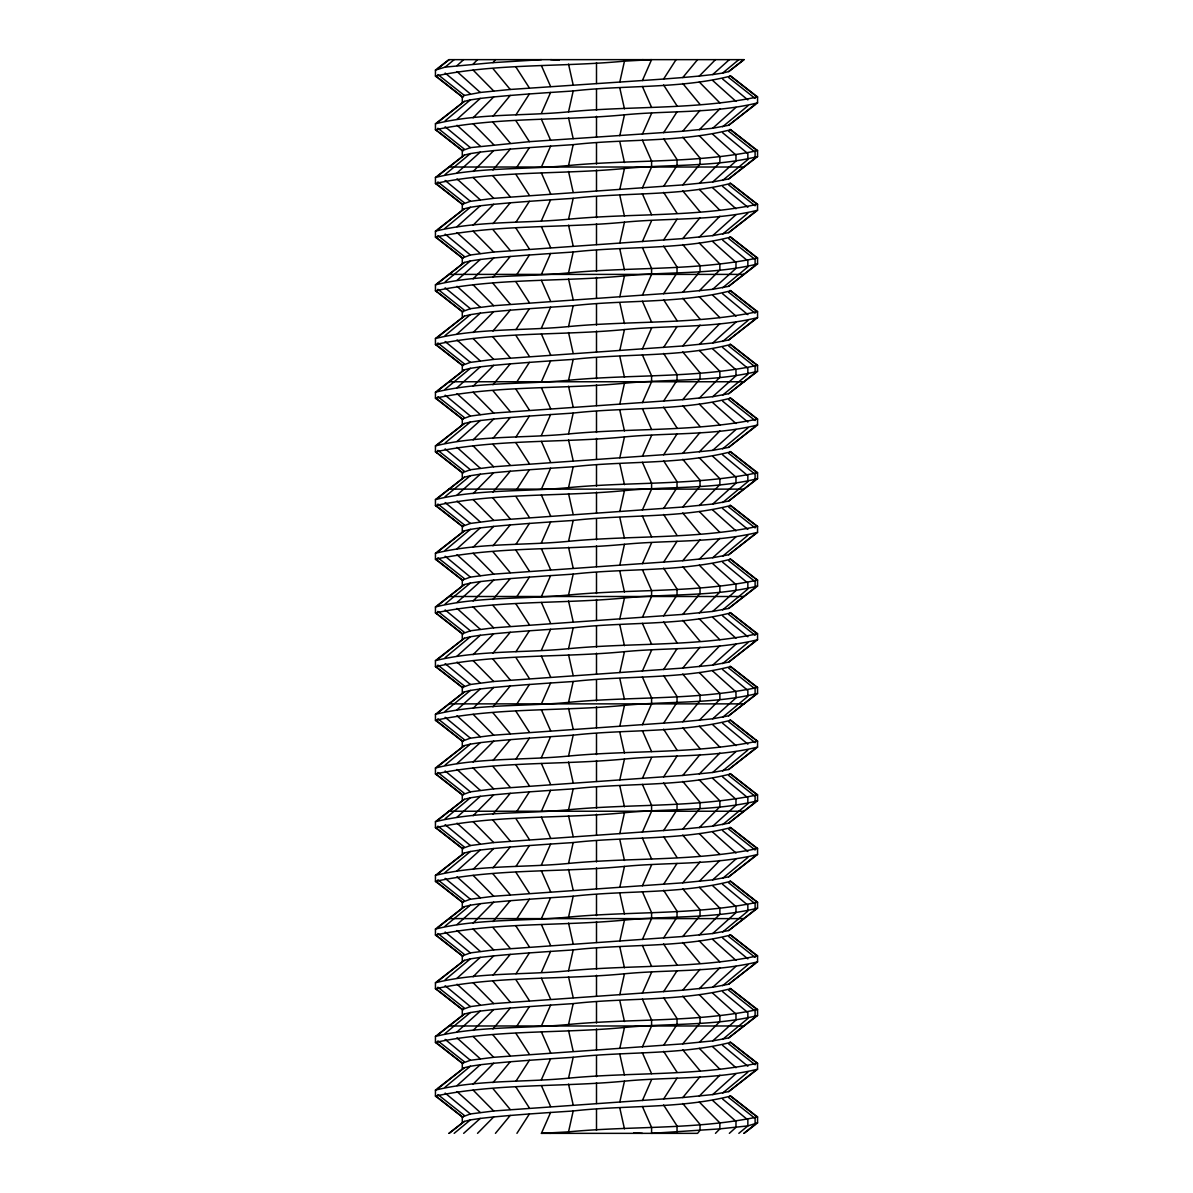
<?xml version="1.0" encoding="UTF-8"?>
<svg xmlns="http://www.w3.org/2000/svg" width="1193" height="1193" viewBox="0 0 1193 1193"><rect width="100%" height="100%" fill="white"/><g stroke="black" fill="none" stroke-linecap="round" stroke-linejoin="round"><path stroke-width="1.5" d="M462.287 150.616L435.445 129.739L435.445 123.774C478.408 113.201 524.443 116.139 568.539 111.844L573.192 90.966C625.236 84.942 680.01 88.908 730.712 76.054L757.555 96.931L757.555 102.896L728.669 125.265L712.728 128.248L682.769 131.23L529.394 141.669L470.385 147.634L462.287 150.616L462.287 156.581L435.445 177.459L435.445 183.424L462.287 204.301L462.287 210.266L435.445 231.144L435.445 237.109L462.287 257.986L462.287 263.951L435.445 284.829L435.445 290.794L462.287 311.671L462.287 317.636L435.445 338.514L435.445 344.479L462.287 365.356L462.287 371.321L435.445 392.199L435.445 398.164L462.287 419.041L462.287 425.006L435.445 445.884L435.445 451.849L462.287 472.726L462.287 478.691L435.445 499.569L435.445 505.534L462.287 526.411L462.287 532.376L435.445 553.254L435.445 559.219L462.287 580.096L462.287 586.061L435.445 606.939L435.445 612.904L462.287 633.781L462.287 639.746L435.445 660.624L435.445 666.589L462.287 687.466L462.287 693.431L435.445 714.309L435.445 720.274L462.287 741.151L462.287 747.116L435.445 767.994L435.445 773.959L462.287 794.836L462.287 800.801L435.445 821.679L435.445 827.644L462.287 848.521L462.287 854.486L435.445 875.364L435.445 881.329L462.287 902.206L462.287 908.171L435.445 929.049L435.445 935.014L462.287 955.891L462.287 961.856L435.445 982.734L435.445 988.699L462.287 1009.576L462.287 1015.541L435.445 1036.419L435.445 1042.384L462.287 1063.261L462.287 1069.226L435.445 1090.104L435.445 1096.069L462.287 1116.946L462.287 1122.911L448.866 1133.35M435.445 177.459C478.408 166.886 524.443 169.824 568.539 165.529L573.192 144.651C625.236 138.627 680.01 142.593 730.712 129.739L757.555 150.616L757.555 156.581L728.669 178.95L712.728 181.933L682.769 184.915L493.693 198.336L470.385 201.319L462.287 204.301M435.445 231.144C478.408 220.571 524.443 223.509 568.539 219.214L573.192 198.336C625.236 192.312 680.01 196.278 730.712 183.424L757.555 204.301L757.555 210.266L728.669 232.635L712.728 235.618L682.769 238.6L493.693 252.021L470.385 255.004L462.287 257.986M435.445 284.829C478.408 274.256 524.443 277.194 568.539 272.899L573.192 252.021C625.236 245.997 680.01 249.963 730.712 237.109L757.555 257.986L757.555 263.951L728.669 286.32L712.728 289.303L682.769 292.285L493.693 305.706L470.385 308.689L462.287 311.671M619.808 82.019L624.461 61.141L651.587 59.65L642.401 80.528L510.231 89.475L480.272 92.457L464.331 95.44L462.287 96.931L462.287 102.896L435.445 123.774M435.445 338.514C478.408 327.941 524.443 330.879 568.539 326.584L573.192 305.706C625.236 299.682 680.01 303.648 730.712 290.794L757.555 311.671L757.555 317.636L728.669 340.005L712.728 342.988L682.769 345.97L493.693 359.391L470.385 362.374L462.287 365.356M619.808 135.704L624.461 114.826C668.557 110.531 714.592 113.469 757.555 102.896M435.445 392.199C478.408 381.626 524.443 384.564 568.539 380.269L573.192 359.391C625.236 353.367 680.01 357.333 730.712 344.479L757.555 365.356L757.555 371.321L728.669 393.69L712.728 396.673L682.769 399.655L493.693 413.076L470.385 416.059L462.287 419.041M619.808 189.389L624.461 168.511C668.557 164.216 714.592 167.154 757.555 156.581M435.445 445.884C478.408 435.311 524.443 438.249 568.539 433.954L573.192 413.076C625.236 407.052 680.01 411.018 730.712 398.164L757.555 419.041L757.555 425.006L728.669 447.375L712.728 450.358L682.769 453.34L493.693 466.761L470.385 469.744L462.287 472.726M619.808 243.074L624.461 222.196C668.557 217.901 714.592 220.839 757.555 210.266M435.445 499.569C478.408 488.996 524.443 491.934 568.539 487.639L573.192 466.761C625.236 460.737 680.01 464.703 730.712 451.849L757.555 472.726L757.555 478.691L728.669 501.06L712.728 504.042L682.769 507.025L493.693 520.446L470.385 523.429L462.287 526.411M619.808 296.759L624.461 275.881C668.557 271.586 714.592 274.524 757.555 263.951M435.445 553.254C478.408 542.681 524.443 545.619 568.539 541.324L573.192 520.446C625.236 514.422 680.01 518.388 730.712 505.534L757.555 526.411L757.555 532.376L728.669 554.745L712.728 557.727L682.769 560.71L493.693 574.131L470.385 577.114L462.287 580.096M619.808 350.444L624.461 329.566C668.557 325.271 714.592 328.209 757.555 317.636M435.445 606.939C478.408 596.366 524.443 599.304 568.539 595.009L573.192 574.131C625.236 568.107 680.01 572.073 730.712 559.219L757.555 580.096L757.555 586.061L728.669 608.43L712.728 611.413L682.769 614.395L493.693 627.816L470.385 630.799L462.287 633.781M619.808 404.129L624.461 383.251C668.557 378.956 714.592 381.894 757.555 371.321M435.445 660.624C478.408 650.051 524.443 652.989 568.539 648.694L573.192 627.816C625.236 621.792 680.01 625.758 730.712 612.904L757.555 633.781L757.555 639.746L728.669 662.115L712.728 665.097L682.769 668.08L493.693 681.501L470.385 684.484L462.287 687.466M619.808 457.814L624.461 436.936C668.557 432.641 714.592 435.579 757.555 425.006M435.445 714.309C478.408 703.736 524.443 706.674 568.539 702.379L573.192 681.501C625.236 675.477 680.01 679.443 730.712 666.589L757.555 687.466L757.555 693.431L728.669 715.8L712.728 718.783L682.769 721.765L493.693 735.186L470.385 738.169L462.287 741.151M619.808 511.499L624.461 490.621C668.557 486.326 714.592 489.264 757.555 478.691M435.445 767.994C478.408 757.421 524.443 760.359 568.539 756.064L573.192 735.186C625.236 729.162 680.01 733.128 730.712 720.274L757.555 741.151L757.555 747.116L728.669 769.485L712.728 772.467L682.769 775.45L493.693 788.871L470.385 791.854L462.287 794.836M619.808 565.184L624.461 544.306C668.557 540.011 714.592 542.949 757.555 532.376M435.445 821.679C478.408 811.106 524.443 814.044 568.539 809.749L573.192 788.871C625.236 782.847 680.01 786.813 730.712 773.959L757.555 794.836L757.555 800.801L728.669 823.17L712.728 826.153L682.769 829.135L493.693 842.556L470.385 845.539L462.287 848.521M619.808 618.869L624.461 597.991C668.557 593.696 714.592 596.634 757.555 586.061M435.445 875.364C478.408 864.791 524.443 867.729 568.539 863.434L573.192 842.556C625.236 836.532 680.01 840.498 730.712 827.644L757.555 848.521L757.555 854.486L728.669 876.855L712.728 879.837L682.769 882.82L493.693 896.241L470.385 899.224L462.287 902.206M619.808 672.554L624.461 651.676C668.557 647.381 714.592 650.319 757.555 639.746M435.445 929.049C478.408 918.476 524.443 921.414 568.539 917.119L573.192 896.241C625.236 890.217 680.01 894.183 730.712 881.329L757.555 902.206L757.555 908.171L728.669 930.54L712.728 933.522L682.769 936.505L493.693 949.926L470.385 952.909L462.287 955.891M619.808 726.239L624.461 705.361C668.557 701.066 714.592 704.004 757.555 693.431M435.445 982.734C478.408 972.161 524.443 975.099 568.539 970.804L573.192 949.926C625.236 943.902 680.01 947.868 730.712 935.014L757.555 955.891L757.555 961.856L728.669 984.225L712.728 987.207L682.769 990.19L493.693 1003.611L470.385 1006.594L462.287 1009.576M619.808 779.924L624.461 759.046C668.557 754.751 714.592 757.689 757.555 747.116M435.445 1036.419C478.408 1025.846 524.443 1028.784 568.539 1024.489L573.192 1003.611C625.236 997.587 680.01 1001.553 730.712 988.699L757.555 1009.576L757.555 1015.541L728.669 1037.91L712.728 1040.892L682.769 1043.875L493.693 1057.296L470.385 1060.279L462.287 1063.261M619.808 833.609L624.461 812.731C668.557 808.436 714.592 811.374 757.555 800.801M435.445 1090.104C478.408 1079.531 524.443 1082.469 568.539 1078.174L573.192 1057.296C625.236 1051.272 680.01 1055.238 730.712 1042.384L757.555 1063.261L757.555 1069.226L728.669 1091.595L712.728 1094.577L682.769 1097.56L493.693 1110.981L470.385 1113.964L462.287 1116.946M619.808 887.294L624.461 866.416C668.557 862.121 714.592 865.059 757.555 854.486M573.192 1110.981L550.599 1112.473L541.413 1133.35L568.539 1131.859L573.192 1110.981C625.236 1104.957 680.01 1108.923 730.712 1096.069L757.555 1116.946L757.555 1122.911L744.134 1133.35M619.808 940.979L624.461 920.101C668.557 915.806 714.592 918.744 757.555 908.171M619.808 994.664L624.461 973.786C668.557 969.491 714.592 972.429 757.555 961.856M619.808 1048.349L624.461 1027.471C668.557 1023.176 714.592 1026.114 757.555 1015.541M619.808 1102.034L624.461 1081.156C668.557 1076.861 714.592 1079.799 757.555 1069.226M541.413 113.335L550.599 92.457L573.192 90.966M541.413 167.02L550.599 146.142L573.192 144.651M541.413 220.705L550.599 199.827L573.192 198.336M541.413 274.39L550.599 253.512L573.192 252.021M541.413 328.075L550.599 307.197L573.192 305.706M642.401 134.213L651.587 113.335M541.413 381.76L550.599 360.882L573.192 359.391M642.401 187.898L651.587 167.02L651.587 161.055L642.401 140.178M541.413 435.445L550.599 414.567L573.192 413.076M642.401 241.582L651.587 220.705M541.413 489.13L550.599 468.252L573.192 466.761M642.401 295.267L651.587 274.39L651.587 268.425L642.401 247.547M541.413 542.815L550.599 521.938L573.192 520.446M642.401 348.952L651.587 328.075M541.413 596.5L550.599 575.622L573.192 574.131M642.401 402.637L651.587 381.76L651.587 375.795L642.401 354.918M541.413 650.185L550.599 629.308L573.192 627.816M642.401 456.322L651.587 435.445M541.413 703.87L550.599 682.992L573.192 681.501M642.401 510.007L651.587 489.13L651.587 483.165L642.401 462.287M541.413 757.555L550.599 736.678L573.192 735.186M642.401 563.692L651.587 542.815M541.413 811.24L550.599 790.362L573.192 788.871M642.401 617.377L651.587 596.5L651.587 590.535L642.401 569.658M541.413 864.925L550.599 844.048L573.192 842.556M642.401 671.062L651.587 650.185M541.413 918.61L550.599 897.732L573.192 896.241M642.401 724.747L651.587 703.87L651.587 697.905L642.401 677.028M541.413 972.295L550.599 951.418L573.192 949.926M642.401 778.433L651.587 757.555M541.413 1025.98L550.599 1005.102L573.192 1003.611M642.401 832.117L651.587 811.24L651.587 805.275L642.401 784.398M541.413 1079.665L550.599 1058.787L573.192 1057.296M642.401 885.803L651.587 864.925M642.401 939.487L651.587 918.61L651.587 912.645L642.401 891.767M642.401 993.173L651.587 972.295M642.401 1046.858L651.587 1025.98L651.587 1020.015L642.401 999.137M642.401 1100.543L651.587 1079.665M515.972 114.826L529.394 93.949L550.599 92.457M516.927 167.02L529.394 147.634L550.599 146.142M515.972 222.196L529.394 201.319L550.599 199.827M516.927 274.39L529.394 255.004L550.599 253.512M642.401 80.528L663.606 79.036L676.073 59.65M515.972 329.566L529.394 308.689L550.599 307.197M663.606 132.721L677.028 111.844M516.927 381.76L529.394 362.374L550.599 360.882M663.606 186.406L676.073 167.02M515.972 436.936L529.394 416.059L550.599 414.567M663.606 240.091L677.028 219.214M516.927 489.13L529.394 469.744L550.599 468.252M663.606 293.776L676.073 274.39M515.972 544.306L529.394 523.429L550.599 521.938M663.606 347.461L677.028 326.584M516.927 596.5L529.394 577.114L550.599 575.622M663.606 401.146L676.073 381.76M515.972 651.676L529.394 630.799L550.599 629.308M663.606 454.831L677.028 433.954M516.927 703.87L529.394 684.484L550.599 682.992M663.606 508.516L676.073 489.13M515.972 759.046L529.394 738.169L550.599 736.678M663.606 562.201L677.028 541.324M516.927 811.24L529.394 791.854L550.599 790.362M663.606 615.886L676.073 596.5M515.972 866.416L529.394 845.539L550.599 844.048M663.606 669.571L677.028 648.694M516.927 918.61L529.394 899.224L550.599 897.732M663.606 723.256L676.073 703.87M515.972 973.786L529.394 952.909L550.599 951.418M663.606 776.941L677.028 756.064M516.927 1025.98L529.394 1006.594L550.599 1005.102M663.606 830.626L676.073 811.24M515.972 1081.156L529.394 1060.279L550.599 1058.787M663.606 884.311L677.028 863.434M516.927 1133.35L529.394 1113.964L550.599 1112.473M663.606 937.996L676.073 918.61M663.606 991.681L677.028 970.804M663.606 1045.366L676.073 1025.98M663.606 1099.051L677.028 1078.174M462.287 96.931L435.445 76.054L435.445 70.089L445.153 67.106L492.977 62.633L495.438 59.65M492.977 116.317L510.231 95.44L529.394 93.949M492.977 170.002L510.231 149.125L529.394 147.634M492.977 223.688L510.231 202.81L529.394 201.319M492.977 277.373L510.231 256.495L529.394 255.004M663.606 79.036L682.769 77.545L697.562 59.65M492.977 331.058L510.231 310.18L529.394 308.689M682.769 131.23L700.023 110.352M492.977 384.743L510.231 363.865L529.394 362.374M682.769 184.915L700.023 164.037L700.023 158.072L682.769 137.195M492.977 438.428L510.231 417.55L529.394 416.059M682.769 238.6L700.023 217.722M492.977 492.113L510.231 471.235L529.394 469.744M682.769 292.285L700.023 271.407L700.023 265.442L682.769 244.565M492.977 545.798L510.231 524.92L529.394 523.429M682.769 345.97L700.023 325.092M492.977 599.482L510.231 578.605L529.394 577.114M682.769 399.655L700.023 378.777L700.023 372.812L682.769 351.935M492.977 653.168L510.231 632.29L529.394 630.799M682.769 453.34L700.023 432.462M492.977 706.852L510.231 685.975L529.394 684.484M682.769 507.025L700.023 486.147L700.023 480.183L682.769 459.305M492.977 760.538L510.231 739.66L529.394 738.169M682.769 560.71L700.023 539.832M492.977 814.222L510.231 793.345L529.394 791.854M682.769 614.395L700.023 593.518L700.023 587.553L682.769 566.675M492.977 867.908L510.231 847.03L529.394 845.539M682.769 668.08L700.023 647.202M492.977 921.592L510.231 900.715L529.394 899.224M682.769 721.765L700.023 700.887L700.023 694.923L682.769 674.045M492.977 975.278L510.231 954.4L529.394 952.909M682.769 775.45L700.023 754.572M492.977 1028.962L510.231 1008.085L529.394 1006.594M682.769 829.135L700.023 808.257L700.023 802.293L682.769 781.415M492.977 1082.648L510.231 1061.77L529.394 1060.279M682.769 882.82L700.023 861.942M495.438 1133.35L510.231 1115.455L529.394 1113.964M682.769 936.505L700.023 915.627L700.023 909.663L682.769 888.785M682.769 990.19L700.023 969.312M682.769 1043.875L700.023 1022.997L700.023 1017.033L682.769 996.155M682.769 1097.56L700.023 1076.682M473.129 64.124L477.528 59.65M473.129 117.809L493.693 96.931L510.231 95.44M473.129 171.494L493.693 150.616L510.231 149.125M473.129 225.179L493.693 204.301L510.231 202.81M473.129 278.864L493.693 257.986L510.231 256.495M682.769 77.545L699.307 76.054L715.472 59.65M473.129 332.549L493.693 311.671L510.231 310.18M699.307 129.739L719.871 108.861M473.129 386.234L493.693 365.356L510.231 363.865M699.307 183.424L719.871 162.546L719.871 156.581L699.307 135.704M473.129 439.919L493.693 419.041L510.231 417.55M699.307 237.109L719.871 216.231M473.129 493.604L493.693 472.726L510.231 471.235M699.307 290.794L719.871 269.916L719.871 263.951L699.307 243.074M473.129 547.289L493.693 526.411L510.231 524.92M699.307 344.479L719.871 323.601M473.129 600.974L493.693 580.096L510.231 578.605M699.307 398.164L719.871 377.286L719.871 371.321L699.307 350.444M473.129 654.659L493.693 633.781L510.231 632.29M699.307 451.849L719.871 430.971M473.129 708.344L493.693 687.466L510.231 685.975M699.307 505.534L719.871 484.656L719.871 478.691L699.307 457.814M473.129 762.029L493.693 741.151L510.231 739.66M699.307 559.219L719.871 538.341M473.129 815.714L493.693 794.836L510.231 793.345M699.307 612.904L719.871 592.026L719.871 586.061L699.307 565.184M473.129 869.399L493.693 848.521L510.231 847.03M699.307 666.589L719.871 645.711M473.129 923.084L493.693 902.206L510.231 900.715M699.307 720.274L719.871 699.396L719.871 693.431L699.307 672.554M473.129 976.769L493.693 955.891L510.231 954.4M699.307 773.959L719.871 753.081M473.129 1030.454L493.693 1009.576L510.231 1008.085M699.307 827.644L719.871 806.766L719.871 800.801L699.307 779.924M473.129 1084.139L493.693 1063.261L510.231 1061.77M699.307 881.329L719.871 860.451M477.528 1133.35L493.693 1116.946L510.231 1115.455M699.307 935.014L719.871 914.136L719.871 908.171L699.307 887.294M699.307 988.699L719.871 967.821M699.307 1042.384L719.871 1021.506L719.871 1015.541L699.307 994.664M699.307 1096.069L719.871 1075.191M715.472 1133.35L719.871 1128.876L747.847 1125.894L757.555 1122.911M457.023 65.615L463.659 59.65M457.023 119.3L480.272 98.422L493.693 96.931M457.023 172.985L480.272 152.107L493.693 150.616M457.023 226.67L480.272 205.792L493.693 204.301M457.023 280.355L480.272 259.478L493.693 257.986M699.307 76.054L712.728 74.562L729.341 59.65M457.023 334.04L480.272 313.162L493.693 311.671M712.728 128.248L735.977 107.37M457.023 387.725L480.272 366.847L493.693 365.356M712.728 181.933L735.977 161.055L735.977 155.09L712.728 134.213M457.023 441.41L480.272 420.532L493.693 419.041M712.728 235.618L735.977 214.74M457.023 495.095L480.272 474.217L493.693 472.726M712.728 289.303L735.977 268.425L735.977 262.46L712.728 241.582M457.023 548.78L480.272 527.903L493.693 526.411M712.728 342.988L735.977 322.11M457.023 602.465L480.272 581.587L493.693 580.096M712.728 396.673L735.977 375.795L735.977 369.83L712.728 348.952M457.023 656.15L480.272 635.273L493.693 633.781M712.728 450.358L735.977 429.48M457.023 709.835L480.272 688.957L493.693 687.466M712.728 504.042L735.977 483.165L735.977 477.2L712.728 456.322M457.023 763.52L480.272 742.642L493.693 741.151M712.728 557.727L735.977 536.85M457.023 817.205L480.272 796.327L493.693 794.836M712.728 611.413L735.977 590.535L735.977 584.57L712.728 563.692M457.023 870.89L480.272 850.012L493.693 848.521M712.728 665.097L735.977 644.22M457.023 924.575L480.272 903.697L493.693 902.206M712.728 718.783L735.977 697.905L735.977 691.94L712.728 671.062M457.023 978.26L480.272 957.382L493.693 955.891M712.728 772.467L735.977 751.59M457.023 1031.945L480.272 1011.067L493.693 1009.576M712.728 826.153L735.977 805.275L735.977 799.31L712.728 778.433M457.023 1085.63L480.272 1064.753L493.693 1063.261M712.728 879.837L735.977 858.96M463.659 1133.35L480.272 1118.438L493.693 1116.946M712.728 933.522L735.977 912.645L735.977 906.68L712.728 885.803M712.728 987.207L735.977 966.33M712.728 1040.892L735.977 1020.015L735.977 1014.05L712.728 993.173M712.728 1094.577L735.977 1073.7M729.341 1133.35L735.977 1127.385L735.977 1121.42L712.728 1100.543M445.153 67.106L454.16 59.65M445.153 120.791L470.385 99.914L480.272 98.422M445.153 174.476L470.385 153.599L480.272 152.107M445.153 228.161L470.385 207.284L480.272 205.792M445.153 281.846L470.385 260.969L480.272 259.478M712.728 74.562L722.615 73.071L738.84 59.65M445.153 335.531L470.385 314.654L480.272 313.162M722.615 126.756L747.847 105.879M445.153 389.216L470.385 368.339L480.272 366.847M722.615 180.441L747.847 159.564L747.847 153.599L722.615 132.721M445.153 442.901L470.385 422.024L480.272 420.532M722.615 234.126L747.847 213.249M445.153 496.586L470.385 475.709L480.272 474.217M722.615 287.811L747.847 266.934L747.847 260.969L722.615 240.091M445.153 550.271L470.385 529.394L480.272 527.903M722.615 341.496L747.847 320.619M445.153 603.956L470.385 583.079L480.272 581.587M722.615 395.181L747.847 374.304L747.847 368.339L722.615 347.461M445.153 657.641L470.385 636.764L480.272 635.273M722.615 448.866L747.847 427.989M445.153 711.326L470.385 690.449L480.272 688.957M722.615 502.551L747.847 481.674L747.847 475.709L722.615 454.831M445.153 765.011L470.385 744.134L480.272 742.642M722.615 556.236L747.847 535.359M445.153 818.696L470.385 797.819L480.272 796.327M722.615 609.921L747.847 589.044L747.847 583.079L722.615 562.201M445.153 872.381L470.385 851.504L480.272 850.012M722.615 663.606L747.847 642.729M445.153 926.066L470.385 905.189L480.272 903.697M722.615 717.291L747.847 696.414L747.847 690.449L722.615 669.571M445.153 979.751L470.385 958.874L480.272 957.382M722.615 770.976L747.847 750.099M445.153 1033.436L470.385 1012.559L480.272 1011.067M722.615 824.661L747.847 803.784L747.847 797.819L722.615 776.941M445.153 1087.121L470.385 1066.244L480.272 1064.753M722.615 878.346L747.847 857.469M454.16 1133.35L470.385 1119.929L480.272 1118.438M722.615 932.031L747.847 911.154L747.847 905.189L722.615 884.311M722.615 985.716L747.847 964.839M722.615 1039.401L747.847 1018.524L747.847 1012.559L722.615 991.681M722.615 1093.086L747.847 1072.209M738.84 1133.35L747.847 1125.894L747.847 1119.929L722.615 1099.051M437.891 68.597L449.224 59.65M437.891 122.282L464.331 101.405L470.385 99.914M437.891 175.968L464.331 155.09L470.385 153.599M437.891 229.653L464.331 208.775L470.385 207.284M437.891 283.337L464.331 262.46L470.385 260.969M722.615 73.071L728.669 71.58L743.776 59.65M437.891 337.022L464.331 316.145L470.385 314.654M728.669 125.265L755.109 104.388M437.891 390.707L464.331 369.83L470.385 368.339M728.669 178.95L755.109 158.072L755.109 152.107L728.669 131.23M437.891 444.392L464.331 423.515L470.385 422.024M728.669 232.635L755.109 211.757M437.891 498.077L464.331 477.2L470.385 475.709M728.669 286.32L755.109 265.442L755.109 259.478L728.669 238.6M437.891 551.762L464.331 530.885L470.385 529.394M728.669 340.005L755.109 319.127M437.891 605.447L464.331 584.57L470.385 583.079M728.669 393.69L755.109 372.812L755.109 366.847L728.669 345.97M437.891 659.132L464.331 638.255L470.385 636.764M728.669 447.375L755.109 426.498M437.891 712.817L464.331 691.94L470.385 690.449M728.669 501.06L755.109 480.183L755.109 474.217L728.669 453.34M437.891 766.502L464.331 745.625L470.385 744.134M728.669 554.745L755.109 533.867M437.891 820.188L464.331 799.31L470.385 797.819M728.669 608.43L755.109 587.553L755.109 581.587L728.669 560.71M437.891 873.872L464.331 852.995L470.385 851.504M728.669 662.115L755.109 641.237M437.891 927.558L464.331 906.68L470.385 905.189M728.669 715.8L755.109 694.923L755.109 688.957L728.669 668.08M437.891 981.242L464.331 960.365L470.385 958.874M728.669 769.485L755.109 748.607M437.891 1034.928L464.331 1014.05L470.385 1012.559M728.669 823.17L755.109 802.293L755.109 796.327L728.669 775.45M437.891 1088.612L464.331 1067.735L470.385 1066.244M728.669 876.855L755.109 855.977M449.224 1133.35L464.331 1121.42L470.385 1119.929M728.669 930.54L755.109 909.663L755.109 903.697L728.669 882.82M728.669 984.225L755.109 963.347M728.669 1037.91L755.109 1017.033L755.109 1011.067L728.669 990.19M728.669 1091.595L755.109 1070.717M743.776 1133.35L755.109 1124.402L755.109 1118.438L728.669 1097.56M435.445 70.089L448.866 59.65L744.134 59.65L728.669 71.58M462.287 102.896L464.331 101.405M462.287 156.581L464.331 155.09M462.287 210.266L464.331 208.775M462.287 263.951L464.331 262.46M462.287 317.636L464.331 316.145M462.287 371.321L464.331 369.83M462.287 425.006L464.331 423.515M462.287 478.691L464.331 477.2M462.287 532.376L464.331 530.885M462.287 586.061L464.331 584.57M462.287 639.746L464.331 638.255M462.287 693.431L464.331 691.94M462.287 747.116L464.331 745.625M462.287 800.801L464.331 799.31M462.287 854.486L464.331 852.995M462.287 908.171L464.331 906.68M462.287 961.856L464.331 960.365M462.287 1015.541L464.331 1014.05M462.287 1069.226L464.331 1067.735M462.287 1122.911L464.331 1121.42M624.461 61.141C561.858 67.196 496.914 63.14 435.445 76.054L437.891 77.545M624.461 114.826C561.858 120.881 496.914 116.825 435.445 129.739L437.891 131.23M624.461 168.511C561.858 174.566 496.914 170.51 435.445 183.424L437.891 184.915M624.461 222.196C561.858 228.251 496.914 224.195 435.445 237.109L437.891 238.6M624.461 275.881C561.858 281.936 496.914 277.88 435.445 290.794L437.891 292.285M568.539 111.844C631.142 105.789 696.086 109.845 757.555 96.931L755.109 95.44M624.461 329.566C561.858 335.621 496.914 331.565 435.445 344.479L437.891 345.97M624.461 383.251C561.858 389.306 496.914 385.25 435.445 398.164L437.891 399.655M568.539 219.214C631.142 213.159 696.086 217.215 757.555 204.301L755.109 202.81M624.461 436.936C561.858 442.991 496.914 438.935 435.445 451.849L437.891 453.34M624.461 490.621C561.858 496.676 496.914 492.62 435.445 505.534L437.891 507.025M568.539 326.584C631.142 320.529 696.086 324.585 757.555 311.671L755.109 310.18M624.461 544.306C561.858 550.361 496.914 546.305 435.445 559.219L437.891 560.71M624.461 597.991C561.858 604.046 496.914 599.99 435.445 612.904L437.891 614.395M568.539 433.954C631.142 427.899 696.086 431.955 757.555 419.041L755.109 417.55M624.461 651.676C561.858 657.731 496.914 653.675 435.445 666.589L437.891 668.08M624.461 705.361C561.858 711.416 496.914 707.36 435.445 720.274L437.891 721.765M568.539 541.324C631.142 535.269 696.086 539.325 757.555 526.411L755.109 524.92M624.461 759.046C561.858 765.101 496.914 761.045 435.445 773.959L437.891 775.45M624.461 812.731C561.858 818.786 496.914 814.73 435.445 827.644L437.891 829.135M568.539 648.694C631.142 642.639 696.086 646.695 757.555 633.781L755.109 632.29M624.461 866.416C561.858 872.471 496.914 868.415 435.445 881.329L437.891 882.82M624.461 920.101C561.858 926.156 496.914 922.1 435.445 935.014L437.891 936.505M568.539 756.064C631.142 750.009 696.086 754.065 757.555 741.151L755.109 739.66M624.461 973.786C561.858 979.841 496.914 975.785 435.445 988.699L437.891 990.19M624.461 1027.471C561.858 1033.526 496.914 1029.47 435.445 1042.384L437.891 1043.875M568.539 863.434C631.142 857.379 696.086 861.435 757.555 848.521L755.109 847.03M624.461 1081.156C561.858 1087.211 496.914 1083.155 435.445 1096.069L437.891 1097.56M568.539 970.804C631.142 964.749 696.086 968.805 757.555 955.891L755.109 954.4M568.539 1078.174C631.142 1072.119 696.086 1076.175 757.555 1063.261L755.109 1061.77M492.977 62.633L541.413 59.65M642.401 1106.507L651.587 1127.385L651.587 1133.35L719.871 1128.876L719.871 1122.911L699.307 1102.034M568.539 165.529C631.142 159.474 696.086 163.53 757.555 150.616L755.109 149.125M568.539 272.899C631.142 266.844 696.086 270.9 757.555 257.986L755.109 256.495M568.539 380.269C631.142 374.214 696.086 378.27 757.555 365.356L755.109 363.865M568.539 487.639C631.142 481.584 696.086 485.64 757.555 472.726L755.109 471.235M568.539 595.009C631.142 588.954 696.086 593.01 757.555 580.096L755.109 578.605M568.539 702.379C631.142 696.324 696.086 700.38 757.555 687.466L755.109 685.975M568.539 809.749C631.142 803.694 696.086 807.75 757.555 794.836L755.109 793.345M568.539 917.119C631.142 911.064 696.086 915.12 757.555 902.206L755.109 900.715M568.539 1024.489C631.142 1018.434 696.086 1022.49 757.555 1009.576L755.109 1008.085M568.539 1131.859C631.142 1125.804 696.086 1129.86 757.555 1116.946L755.109 1115.455M448.866 167.02L744.134 167.02M448.866 274.39L744.134 274.39M448.866 381.76L744.134 381.76M448.866 489.13L744.134 489.13M448.866 596.5L744.134 596.5M448.866 703.87L744.134 703.87M448.866 811.24L744.134 811.24M448.866 918.61L744.134 918.61M448.866 1025.98L744.134 1025.98M541.413 1133.35L697.562 1133.35L700.023 1130.368L700.023 1124.402L682.769 1103.525M550.599 59.65L559.293 60.217M633.707 1132.783L642.401 1133.35M642.401 59.65L651.244 60.276M541.756 1132.724L550.599 1133.35M730.071 75.666L753.722 94.336M728.669 77.545L755.109 98.422M730.071 129.351L753.722 148.021M730.071 183.036L753.722 201.706M728.669 184.915L755.109 205.792M730.071 236.721L753.722 255.391M730.071 290.406L753.722 309.076M728.669 292.285L755.109 313.162M437.891 74.562L464.331 95.44M439.278 78.649L462.929 97.319M730.071 344.091L753.722 362.761M437.891 128.248L464.331 149.125M439.278 132.334L462.929 151.004M730.071 397.776L753.722 416.446M728.669 399.655L755.109 420.532M437.891 181.933L464.331 202.81M439.278 186.019L462.929 204.689M730.071 451.461L753.722 470.131M437.891 235.618L464.331 256.495M439.278 239.704L462.929 258.374M730.071 505.146L753.722 523.816M728.669 507.025L755.109 527.903M437.891 289.303L464.331 310.18M439.278 293.389L462.929 312.059M730.071 558.831L753.722 577.501M437.891 342.988L464.331 363.865M439.278 347.074L462.929 365.744M730.071 612.516L753.722 631.186M728.669 614.395L755.109 635.273M437.891 396.673L464.331 417.55M439.278 400.759L462.929 419.429M730.071 666.201L753.722 684.871M437.891 450.358L464.331 471.235M439.278 454.444L462.929 473.114M730.071 719.886L753.722 738.556M728.669 721.765L755.109 742.642M437.891 504.042L464.331 524.92M439.278 508.129L462.929 526.799M730.071 773.571L753.722 792.241M437.891 557.727L464.331 578.605M439.278 561.814L462.929 580.484M730.071 827.256L753.722 845.926M728.669 829.135L755.109 850.012M437.891 611.413L464.331 632.29M439.278 615.499L462.929 634.169M730.071 880.941L753.722 899.611M437.891 665.097L464.331 685.975M439.278 669.184L462.929 687.854M730.071 934.626L753.722 953.296M728.669 936.505L755.109 957.382M437.891 718.783L464.331 739.66M439.278 722.869L462.929 741.539M730.071 988.311L753.722 1006.981M437.891 772.467L464.331 793.345M439.278 776.554L462.929 795.224M730.071 1041.996L753.722 1060.666M728.669 1043.875L755.109 1064.753M437.891 826.153L464.331 847.03M439.278 830.239L462.929 848.909M730.071 1095.681L753.722 1114.351M437.891 879.837L464.331 900.715M439.278 883.924L462.929 902.594M437.891 933.522L464.331 954.4M439.278 937.609L462.929 956.279M437.891 987.207L464.331 1008.085M439.278 991.294L462.929 1009.964M437.891 1040.892L464.331 1061.77M439.278 1044.979L462.929 1063.649M437.891 1094.577L464.331 1115.455M439.278 1098.664L462.929 1117.334M722.615 79.036L747.847 99.914M722.615 186.406L747.847 207.284M722.615 293.776L747.847 314.654M445.153 73.071L470.385 93.949M445.153 126.756L470.385 147.634M722.615 401.146L747.847 422.024M445.153 180.441L470.385 201.319M445.153 234.126L470.385 255.004M722.615 508.516L747.847 529.394M445.153 287.811L470.385 308.689M445.153 341.496L470.385 362.374M722.615 615.886L747.847 636.764M445.153 395.181L470.385 416.059M445.153 448.866L470.385 469.744M722.615 723.256L747.847 744.134M445.153 502.551L470.385 523.429M445.153 556.236L470.385 577.114M722.615 830.626L747.847 851.504M445.153 609.921L470.385 630.799M445.153 663.606L470.385 684.484M722.615 937.996L747.847 958.874M445.153 717.291L470.385 738.169M445.153 770.976L470.385 791.854M722.615 1045.366L747.847 1066.244M445.153 824.661L470.385 845.539M445.153 878.346L470.385 899.224M445.153 932.031L470.385 952.909M445.153 985.716L470.385 1006.594M445.153 1039.401L470.385 1060.279M445.153 1093.086L470.385 1113.964M712.728 80.528L735.977 101.405M712.728 187.898L735.977 208.775M712.728 295.267L735.977 316.145M457.023 71.58L480.272 92.457M457.023 125.265L480.272 146.142M712.728 402.637L735.977 423.515M457.023 178.95L480.272 199.827M457.023 232.635L480.272 253.512M712.728 510.007L735.977 530.885M457.023 286.32L480.272 307.197M457.023 340.005L480.272 360.882M712.728 617.377L735.977 638.255M457.023 393.69L480.272 414.567M457.023 447.375L480.272 468.252M712.728 724.747L735.977 745.625M457.023 501.06L480.272 521.938M457.023 554.745L480.272 575.622M712.728 832.117L735.977 852.995M457.023 608.43L480.272 629.308M457.023 662.115L480.272 682.992M712.728 939.487L735.977 960.365M457.023 715.8L480.272 736.678M457.023 769.485L480.272 790.362M712.728 1046.858L735.977 1067.735M457.023 823.17L480.272 844.048M457.023 876.855L480.272 897.732M457.023 930.54L480.272 951.418M457.023 984.225L480.272 1005.102M457.023 1037.91L480.272 1058.787M457.023 1091.595L480.272 1112.473M699.307 82.019L719.871 102.896M699.307 189.389L719.871 210.266M699.307 296.759L719.871 317.636M473.129 70.089L493.693 90.966M473.129 123.774L493.693 144.651M699.307 404.129L719.871 425.006M473.129 177.459L493.693 198.336M473.129 231.144L493.693 252.021M699.307 511.499L719.871 532.376M473.129 284.829L493.693 305.706M473.129 338.514L493.693 359.391M699.307 618.869L719.871 639.746M473.129 392.199L493.693 413.076M473.129 445.884L493.693 466.761M699.307 726.239L719.871 747.116M473.129 499.569L493.693 520.446M473.129 553.254L493.693 574.131M699.307 833.609L719.871 854.486M473.129 606.939L493.693 627.816M473.129 660.624L493.693 681.501M699.307 940.979L719.871 961.856M473.129 714.309L493.693 735.186M473.129 767.994L493.693 788.871M699.307 1048.349L719.871 1069.226M473.129 821.679L493.693 842.556M473.129 875.364L493.693 896.241M473.129 929.049L493.693 949.926M473.129 982.734L493.693 1003.611M473.129 1036.419L493.693 1057.296M473.129 1090.104L493.693 1110.981M682.769 83.51L700.023 104.388M682.769 190.88L700.023 211.757M492.977 68.597L510.231 89.475M682.769 298.25L700.023 319.127M492.977 122.282L510.231 143.16M492.977 175.968L510.231 196.845M682.769 405.62L700.023 426.498M492.977 229.653L510.231 250.53M492.977 283.337L510.231 304.215M682.769 512.99L700.023 533.867M492.977 337.022L510.231 357.9M492.977 390.707L510.231 411.585M682.769 620.36L700.023 641.237M492.977 444.392L510.231 465.27M492.977 498.077L510.231 518.955M682.769 727.73L700.023 748.607M492.977 551.762L510.231 572.64M492.977 605.447L510.231 626.325M682.769 835.1L700.023 855.977M492.977 659.132L510.231 680.01M492.977 712.817L510.231 733.695M682.769 942.47L700.023 963.347M492.977 766.502L510.231 787.38M492.977 820.188L510.231 841.065M682.769 1049.84L700.023 1070.717M492.977 873.872L510.231 894.75M492.977 927.558L510.231 948.435M492.977 981.242L510.231 1002.12M492.977 1034.928L510.231 1055.805M492.977 1088.612L510.231 1109.49M663.606 85.001L677.028 105.879M663.606 138.686L677.028 159.564L677.028 165.529M663.606 192.371L677.028 213.249M663.606 246.056L677.028 266.934L677.028 272.899M515.972 67.106L529.394 87.984M663.606 299.741L677.028 320.619M515.972 120.791L529.394 141.669M663.606 353.426L677.028 374.304L677.028 380.269M515.972 174.476L529.394 195.354M663.606 407.111L677.028 427.989M515.972 228.161L529.394 249.039M663.606 460.796L677.028 481.674L677.028 487.639M515.972 281.846L529.394 302.724M663.606 514.481L677.028 535.359M515.972 335.531L529.394 356.409M663.606 568.166L677.028 589.044L677.028 595.009M515.972 389.216L529.394 410.094M663.606 621.851L677.028 642.729M515.972 442.901L529.394 463.779M663.606 675.536L677.028 696.414L677.028 702.379M515.972 496.586L529.394 517.464M663.606 729.221L677.028 750.099M515.972 550.271L529.394 571.149M663.606 782.906L677.028 803.784L677.028 809.749M515.972 603.956L529.394 624.834M663.606 836.591L677.028 857.469M515.972 657.641L529.394 678.519M663.606 890.276L677.028 911.154L677.028 917.119M515.972 711.326L529.394 732.204M663.606 943.961L677.028 964.839M515.972 765.011L529.394 785.889M663.606 997.646L677.028 1018.524L677.028 1024.489M515.972 818.696L529.394 839.574M663.606 1051.331L677.028 1072.209M515.972 872.381L529.394 893.259M663.606 1105.016L677.028 1125.894L677.028 1131.859M515.972 926.066L529.394 946.944M515.972 979.751L529.394 1000.629M515.972 1033.436L529.394 1054.314M515.972 1087.121L529.394 1107.999M642.401 86.492L651.587 107.37M642.401 193.862L651.587 214.74M541.413 65.615L550.599 86.492M642.401 301.233L651.587 322.11M541.413 119.3L550.599 140.178M541.413 172.985L550.599 193.862M642.401 408.602L651.587 429.48M541.413 226.67L550.599 247.547M541.413 280.355L550.599 301.233M642.401 515.972L651.587 536.85M541.413 334.04L550.599 354.918M541.413 387.725L550.599 408.602M642.401 623.342L651.587 644.22M541.413 441.41L550.599 462.287M541.413 495.095L550.599 515.972M642.401 730.712L651.587 751.59M541.413 548.78L550.599 569.658M541.413 602.465L550.599 623.342M642.401 838.082L651.587 858.96M541.413 656.15L550.599 677.028M541.413 709.835L550.599 730.712M642.401 945.452L651.587 966.33M541.413 763.52L550.599 784.398M541.413 817.205L550.599 838.082M642.401 1052.822L651.587 1073.7M541.413 870.89L550.599 891.767M541.413 924.575L550.599 945.452M541.413 978.26L550.599 999.137M541.413 1031.945L550.599 1052.822M541.413 1085.63L550.599 1106.507M619.808 87.984L624.461 108.861M619.808 141.669L624.461 162.546M619.808 195.354L624.461 216.231M619.808 249.039L624.461 269.916M568.539 64.124L573.192 85.001M619.808 302.724L624.461 323.601M568.539 117.809L573.192 138.686M619.808 356.409L624.461 377.286M568.539 171.494L573.192 192.371M619.808 410.094L624.461 430.971M568.539 225.179L573.192 246.056M619.808 463.779L624.461 484.656M568.539 278.864L573.192 299.741M619.808 517.464L624.461 538.341M568.539 332.549L573.192 353.426M619.808 571.149L624.461 592.026M568.539 386.234L573.192 407.111M619.808 624.834L624.461 645.711M568.539 439.919L573.192 460.796M619.808 678.519L624.461 699.396M568.539 493.604L573.192 514.481M619.808 732.204L624.461 753.081M568.539 547.289L573.192 568.166M619.808 785.889L624.461 806.766M568.539 600.974L573.192 621.851M619.808 839.574L624.461 860.451M568.539 654.659L573.192 675.536M619.808 893.259L624.461 914.136M568.539 708.344L573.192 729.221M619.808 946.944L624.461 967.821M568.539 762.029L573.192 782.906M619.808 1000.629L624.461 1021.506M568.539 815.714L573.192 836.591M619.808 1054.314L624.461 1075.191M568.539 869.399L573.192 890.276M619.808 1107.999L624.461 1128.876M568.539 923.084L573.192 943.961M568.539 976.769L573.192 997.646M568.539 1030.454L573.192 1051.331M568.539 1084.139L573.192 1105.016M596.5 62.633L596.5 83.51M596.5 89.475L596.5 110.352M596.5 116.317L596.5 137.195M596.5 143.16L596.5 164.037M596.5 170.002L596.5 190.88M596.5 196.845L596.5 217.722M596.5 223.688L596.5 244.565M596.5 250.53L596.5 271.407M596.5 277.373L596.5 298.25M596.5 304.215L596.5 325.092M596.5 331.058L596.5 351.935M596.5 357.9L596.5 378.777M596.5 384.743L596.5 405.62M596.5 411.585L596.5 432.462M596.5 438.428L596.5 459.305M596.5 465.27L596.5 486.147M596.5 492.113L596.5 512.99M596.5 518.955L596.5 539.832M596.5 545.798L596.5 566.675M596.5 572.64L596.5 593.518M596.5 599.482L596.5 620.36M596.5 626.325L596.5 647.202M596.5 653.168L596.5 674.045M596.5 680.01L596.5 700.887M596.5 706.852L596.5 727.73M596.5 733.695L596.5 754.572M596.5 760.538L596.5 781.415M596.5 787.38L596.5 808.257M596.5 814.222L596.5 835.1M596.5 841.065L596.5 861.942M596.5 867.908L596.5 888.785M596.5 894.75L596.5 915.627M596.5 921.592L596.5 942.47M596.5 948.435L596.5 969.312M596.5 975.278L596.5 996.155M596.5 1002.12L596.5 1022.997M596.5 1028.962L596.5 1049.84M596.5 1055.805L596.5 1076.682M596.5 1082.648L596.5 1103.525M596.5 1109.49L596.5 1130.368"/></g></svg>
